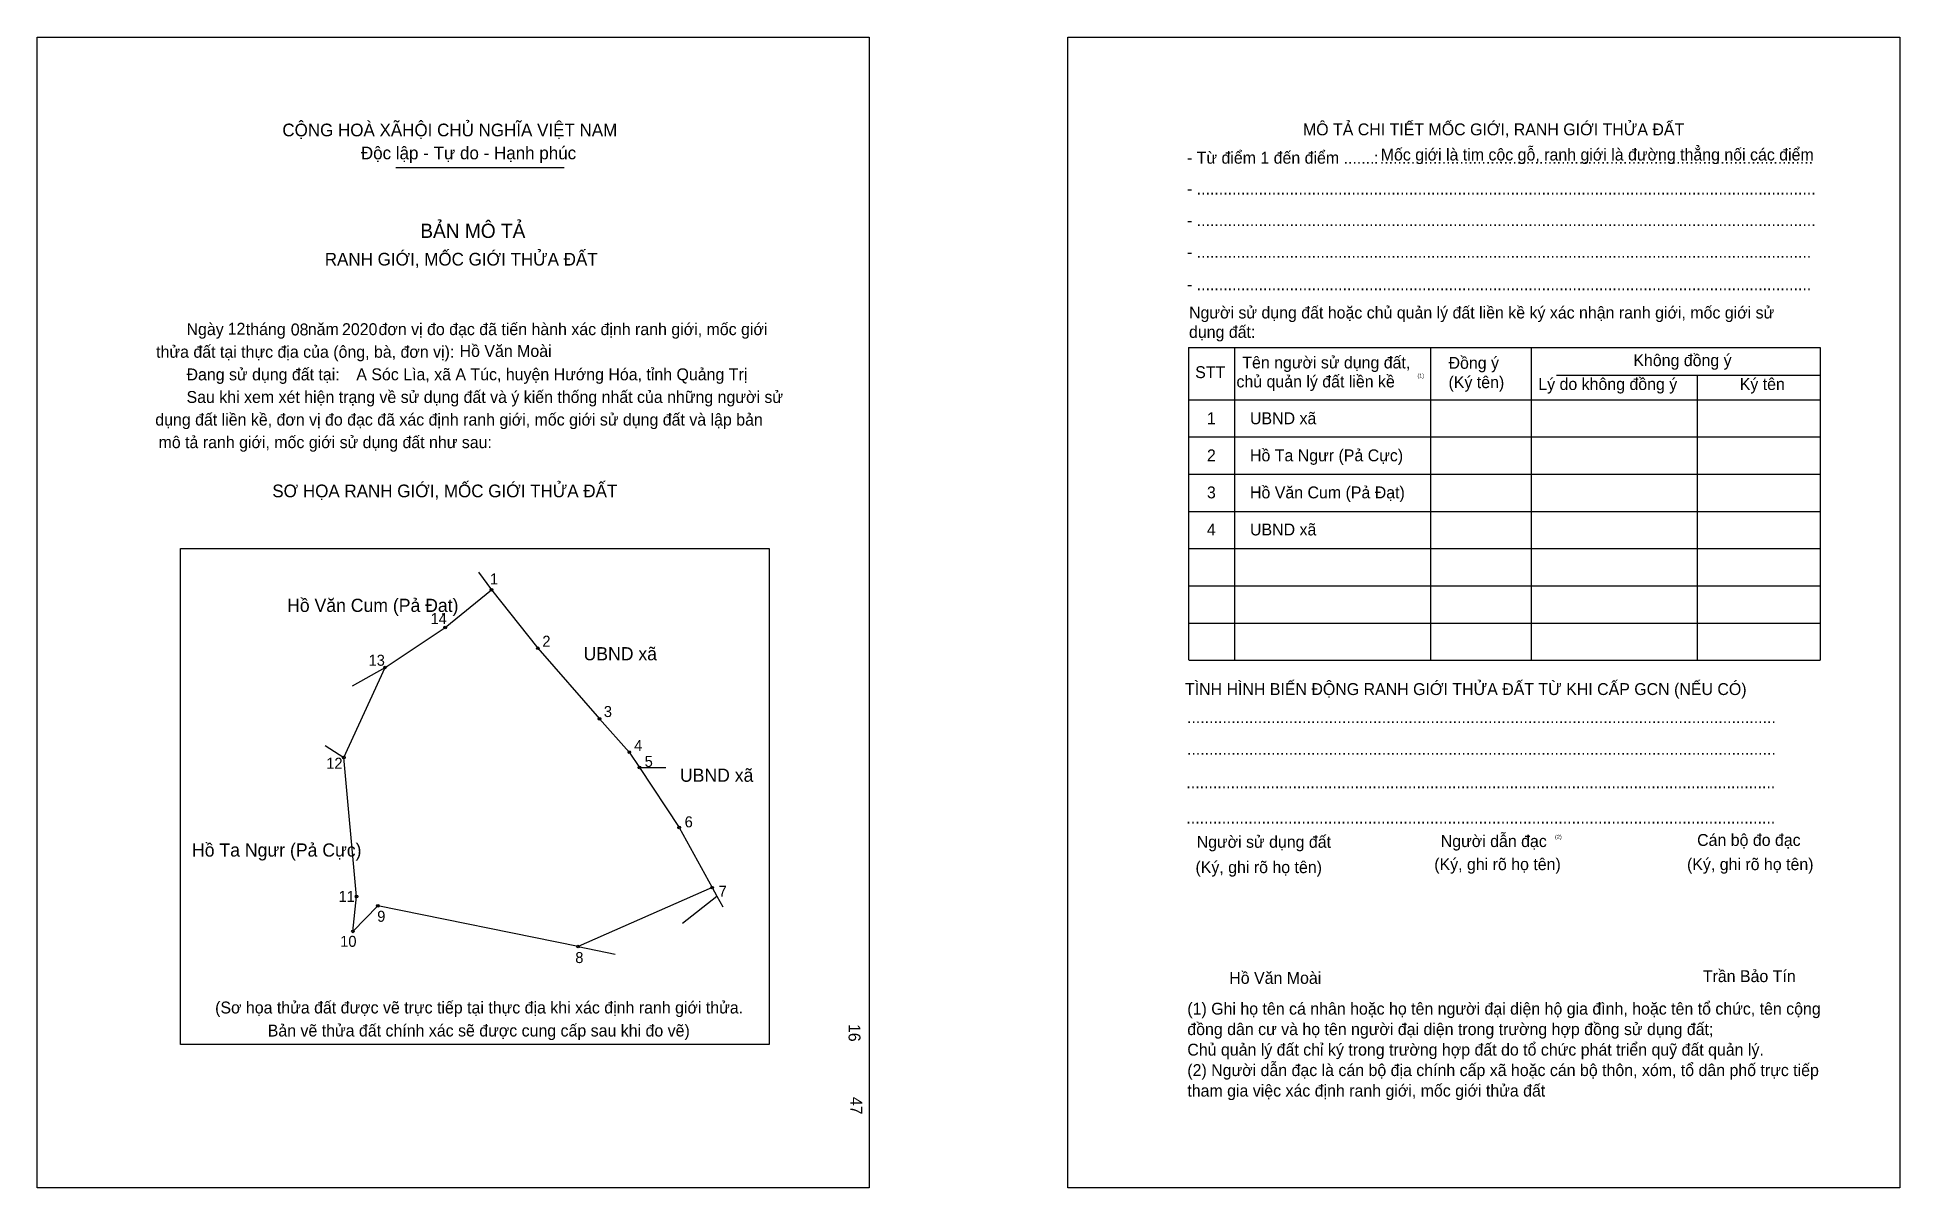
# Model space of a CAD drawing. Extents: x 550004 to 550416, y 1820907 to 1821161.
import ezdxf

# ---------------------------------------------------------------- set-up
doc = ezdxf.new("R2010")
doc.units = 0
for name, color, linetype in [('bmtKhungInTrang1', 7, 'Continuous'), ('bmtKhungInTrang2', 7, 'Continuous'), ('bmtNoiDung', 7, 'Continuous'), ('bmtTemplate', 7, 'Continuous'), ('CanhThua', 7, 'Continuous'), ('MocDinhThua', 7, 'Continuous'), ('RauThua', 7, 'Continuous'), ('SoHieuDinhThua', 7, 'Continuous'), ('TenChuLanCan', 7, 'Continuous')]:
    doc.layers.add(name, color=color, linetype=linetype)

msp = doc.modelspace()

# ---------------------------------------------------------------- linework, layer by layer
at = {"layer": 'bmtKhungInTrang1'}
msp.add_lwpolyline([(550004.26, 1821161.47), (550188.19, 1821161.47), (550188.19, 1820907.08), (550004.26, 1820907.08)], close=True, dxfattribs=at)
at = {"layer": 'bmtKhungInTrang2'}
msp.add_lwpolyline([(550232.05, 1821161.47), (550415.97, 1821161.47), (550415.97, 1820907.08), (550232.05, 1820907.08)], close=True, dxfattribs=at)
at = {"layer": 'bmtTemplate'}
for p, q in [((550083.52, 1821132.64), (550120.71, 1821132.64)), ((550268.94, 1821092.85), (550268.94, 1821023.7)), ((550312.21, 1821092.85), (550312.21, 1821023.7)), ((550334.47, 1821092.94), (550334.47, 1821023.7)), ((550398.36, 1821092.85), (550398.36, 1821023.7)), ((550340.12, 1821086.76), (550398.36, 1821086.76)), ((550258.86, 1821081.33), (550398.36, 1821081.33)), ((550258.86, 1821073.09), (550398.36, 1821073.09)), ((550258.86, 1821064.86), (550398.36, 1821064.86)), ((550258.86, 1821056.63), (550398.36, 1821056.63)), ((550258.86, 1821048.39), (550398.36, 1821048.39)), ((550258.86, 1821040.16), (550398.36, 1821040.16)), ((550258.86, 1821031.93), (550398.36, 1821031.93)), ((550258.86, 1821023.7), (550398.36, 1821023.7))]:
    msp.add_line(p, q, dxfattribs=at)
for points in [[(550258.77, 1821092.85), (550398.36, 1821092.85)], [(550258.77, 1821092.85), (550258.77, 1821023.7)], [(550371.21, 1821086.68), (550371.21, 1821023.7)]]:
    msp.add_lwpolyline(points, dxfattribs=at)
msp.add_lwpolyline([(550035.9, 1820938.76), (550035.9, 1821048.39), (550166.04, 1821048.39), (550166.04, 1820938.76)], close=True, dxfattribs=at)
at = {"layer": 'CanhThua'}
for p, q in [((550094.44, 1821030.96), (550104.69, 1821039.28)), ((550104.69, 1821039.28), (550114.9, 1821026.36)), ((550081.14, 1821022.14), (550094.44, 1821030.96)), ((550114.9, 1821026.36), (550128.55, 1821010.77)), ((550072.01, 1821002.19), (550081.14, 1821022.14)), ((550128.55, 1821010.77), (550135.14, 1821003.39)), ((550074.86, 1820971.48), (550072.01, 1821002.19)), ((550135.14, 1821003.39), (550137.38, 1821000)), ((550137.38, 1821000), (550146.16, 1820986.73)), ((550146.16, 1820986.73), (550153.44, 1820973.43)), ((550153.44, 1820973.43), (550123.8, 1820960.39)), ((550074.05, 1820963.76), (550074.86, 1820971.48)), ((550079.55, 1820969.42), (550074.05, 1820963.76)), ((550123.8, 1820960.39), (550079.55, 1820969.42))]:
    msp.add_line(p, q, dxfattribs=at)
at = {"layer": 'MocDinhThua'}
for centre in [(550104.69, 1821039.28), (550094.44, 1821030.96), (550114.9, 1821026.36), (550081.14, 1821022.14), (550128.55, 1821010.77), (550072.01, 1821002.19), (550135.14, 1821003.39), (550137.38, 1821000), (550146.16, 1820986.73), (550153.44, 1820973.43), (550074.86, 1820971.48), (550079.55, 1820969.42), (550074.05, 1820963.76), (550123.8, 1820960.39)]:
    msp.add_circle(centre, 0.291, dxfattribs=at)
at = {"layer": 'RauThua'}
for p, q in [((550101.83, 1821043.18), (550104.69, 1821039.28)), ((550073.92, 1821018.03), (550081.14, 1821022.14)), ((550067.89, 1821004.86), (550072.01, 1821002.19)), ((550137.38, 1821000), (550143.2, 1821000)), ((550137.38, 1821000), (550143.2, 1821000)), ((550153.44, 1820973.43), (550154.48, 1820971.52)), ((550153.44, 1820973.43), (550154.48, 1820971.52)), ((550146.91, 1820965.6), (550154.48, 1820971.52)), ((550154.48, 1820971.52), (550155.79, 1820969.21)), ((550123.8, 1820960.39), (550132.03, 1820958.71))]:
    msp.add_line(p, q, dxfattribs=at)

# ---------------------------------------------------------------- texts
at = {"layer": 'bmtNoiDung'}
for s, height, p in [('12', 2.632, (550046.35, 1821095.69)), ('08', 2.632, (550060.3, 1821095.54)), ('2020', 2.632, (550071.63, 1821095.6)), ('Hồ Văn Moài', 2.6317, (550097.62, 1821090.79)), ('A Sóc Lìa, xã A Túc, huyện Hướng Hóa, tỉnh Quảng Trị', 2.6317, (550074.79, 1821085.62)), ('1', 2.63, (550262.82, 1821075.9)), ('UBND xã ', 2.632, (550272.34, 1821075.9)), ('2', 2.63, (550262.82, 1821067.7)), ('Hồ Ta Ngưr (Pả Cực) ', 2.6317, (550272.34, 1821067.7)), ('3', 2.63, (550262.82, 1821059.51)), ('Hồ Văn Cum (Pả Đạt) ', 2.6317, (550272.34, 1821059.51)), ('4', 2.63, (550262.82, 1821051.31)), ('UBND xã ', 2.632, (550272.34, 1821051.31)), ('Hồ Văn Moài', 2.6317, (550267.76, 1820952.16))]:
    msp.add_text(s, height=height, dxfattribs=at).set_placement(p)
for s, p in [('16', (550183.6, 1820943.29)), ('47', (550183.98, 1820927.18))]:
    msp.add_text(s, height=2.632, rotation=270, dxfattribs=at).set_placement(p)
at = {"layer": 'bmtTemplate'}
for s, height, p in [('CỘNG HOÀ XÃHỘI CHỦ NGHĨA VIỆT NAM', 2.8071, (550058.44, 1821139.56)), ('MÔ TẢ CHI TIẾT MỐC GIỚI, RANH GIỚI THỬA ĐẤT', 2.6307, (550284.05, 1821139.78)), ('Độc lập - Tự do - Hạnh phúc', 2.8071, (550075.8, 1821134.48)), ('Mốc giới là tim cộc gỗ, ranh giới là đường thẳng nối các điểm', 2.6307, (550301.25, 1821134.21)), ('- Từ điểm 1 đến điểm .......', 2.6307, (550258.41, 1821133.51)), (':', 2.63, (550299.74, 1821133.51)), ('..................................................................................................', 2.6307, (550301.04, 1821133.51)), ('- ............................................................................................................................................', 2.63066, (550258.41, 1821126.69)), ('BẢN MÔ TẢ', 3.158, (550088.93, 1821117.09)), ('- ............................................................................................................................................', 2.63066, (550258.41, 1821119.7)), ('RANH GIỚI, MỐC GIỚI THỬA ĐẤT', 2.8071, (550067.82, 1821110.99)), ('- ...........................................................................................................................................', 2.63066, (550258.41, 1821112.7)), ('- ...........................................................................................................................................', 2.63066, (550258.41, 1821105.53)), ('Người sử dụng đất hoặc chủ quản lý đất liền kề ký xác nhận ranh giới, mốc giới sử', 2.6307, (550258.86, 1821099.28)), ('Ngày     tháng     năm         đơn vị đo đạc đã tiến hành xác định ranh giới, mốc giới ', 2.6317, (550037.26, 1821095.6)), ('dụng đất:', 2.631, (550258.86, 1821095)), ('thửa đất tại thực địa của (ông, bà, đơn vị):', 2.6317, (550030.55, 1821090.6)), ('Đang sử dụng đất tại:', 2.6317, (550037.26, 1821085.6)), ('STT', 2.631, (550260.23, 1821086.1)), ('Tên người sử dụng đất,', 2.6307, (550270.64, 1821088.24)), ('Đồng ý', 2.631, (550316.23, 1821088.16)), ('Không đồng ý', 2.6307, (550357.09, 1821088.74)), ('Sau khi xem xét hiện trạng về sử dụng đất và ý kiến thống nhất của những người sử ', 2.6317, (550037.26, 1821080.61)), ('chủ quản lý đất liền kề', 2.6307, (550269.35, 1821084.04)), ('(1)', 0.877, (550309.36, 1821086.2)), ('(Ký tên)', 2.631, (550316.23, 1821083.88)), ('Lý do không đồng ý', 2.6307, (550336.08, 1821083.47)), ('Ký tên', 2.631, (550380.6, 1821083.47)), ('dụng đất liền kề, đơn vị đo đạc đã xác định ranh giới, mốc giới sử dụng đất và lập bản', 2.6317, (550030.35, 1821075.61)), ('mô tả ranh giới, mốc giới sử dụng đất như sau:', 2.6317, (550031.08, 1821070.61)), ('SƠ HỌA RANH GIỚI, MỐC GIỚI THỬA ĐẤT', 2.8071, (550056.22, 1821059.75)), ('TÌNH HÌNH BIẾN ĐỘNG RANH GIỚI THỬA ĐẤT TỪ KHI CẤP GCN (NẾU CÓ)', 2.6307, (550257.97, 1821016.02)), ('.....................................................................................................................................', 2.63461, (550258.41, 1821009.83)), ('.....................................................................................................................................', 2.63461, (550258.41, 1821002.83)), ('.....................................................................................................................................', 2.63461, (550258.27, 1820995.42)), ('.....................................................................................................................................', 2.63461, (550258.27, 1820987.6)), ('Người sử dụng đất', 2.6307, (550260.55, 1820982.25)), ('Người dẫn đạc', 2.6307, (550314.51, 1820982.41)), ('(2)', 0.877, (550339.77, 1820984.23)), ('Cán bộ đo đạc', 2.6307, (550371.18, 1820982.66)), ('(Ký, ghi rõ họ tên)', 2.6307, (550260.29, 1820976.65)), ('(Ký, ghi rõ họ tên)', 2.6307, (550313.08, 1820977.31)), ('(Ký, ghi rõ họ tên)', 2.6307, (550368.95, 1820977.31)), ('Trần Bảo Tín', 2.6307, (550372.44, 1820952.55)), ('(Sơ họa thửa đất được vẽ trực tiếp tại thực địa khi xác định ranh giới thửa.', 2.6317, (550043.58, 1820945.61)), ('(1) Ghi họ tên cá nhân hoặc họ tên người đại diện hộ gia đình, hoặc tên tổ chức, tên cộng', 2.6307, (550258.49, 1820945.36)), ('đồng dân cư và họ tên người đại diện trong trường hợp đồng sử dụng đất;', 2.6307, (550258.49, 1820940.83)), ('Bản vẽ thửa đất chính xác sẽ được cung cấp sau khi đo vẽ)', 2.6317, (550055.21, 1820940.52)), ('Chủ quản lý đất chỉ ký trong trường hợp đất do tổ chức phát triển quỹ đất quản lý.', 2.6307, (550258.49, 1820936.3)), ('(2) Người dẫn đạc là cán bộ địa chính cấp xã hoặc cán bộ thôn, xóm, tổ dân phố trực tiếp', 2.6307, (550258.49, 1820931.77)), ('tham gia việc xác định ranh giới, mốc giới thửa đất', 2.6307, (550258.49, 1820927.24))]:
    msp.add_text(s, height=height, dxfattribs=at).set_placement(p)
at = {"layer": 'SoHieuDinhThua'}
for s, height, p in [('1', 2.43, (550104.33, 1821040.48)), ('14', 2.427, (550091.2, 1821031.7)), ('2', 2.43, (550115.91, 1821026.7)), ('13', 2.427, (550077.49, 1821022.5)), ('3', 2.43, (550129.5, 1821011.16)), ('4', 2.43, (550136.2, 1821003.66)), ('12', 2.427, (550068.14, 1820999.72)), ('5', 2.43, (550138.53, 1821000.13)), ('6', 2.43, (550147.37, 1820986.77)), ('11', 2.427, (550070.86, 1820970.28)), ('7', 2.43, (550154.87, 1820971.43)), ('9', 2.43, (550079.4, 1820965.89)), ('10', 2.427, (550071.22, 1820960.35)), ('8', 2.43, (550123.19, 1820956.76))]:
    msp.add_text(s, height=height, dxfattribs=at).set_placement(p)
at = {"layer": 'TenChuLanCan'}
for s, height, p in [('Hồ Văn Cum (Pả Đạt)', 2.9129, (550059.49, 1821034.4)), ('UBND xã', 2.913, (550125.02, 1821023.7)), ('UBND xã', 2.913, (550146.33, 1820996.84)), ('Hồ Ta Ngưr (Pả Cực)', 2.9129, (550038.47, 1820980.3))]:
    msp.add_text(s, height=height, dxfattribs=at).set_placement(p)

doc.saveas('drawing.dxf')
